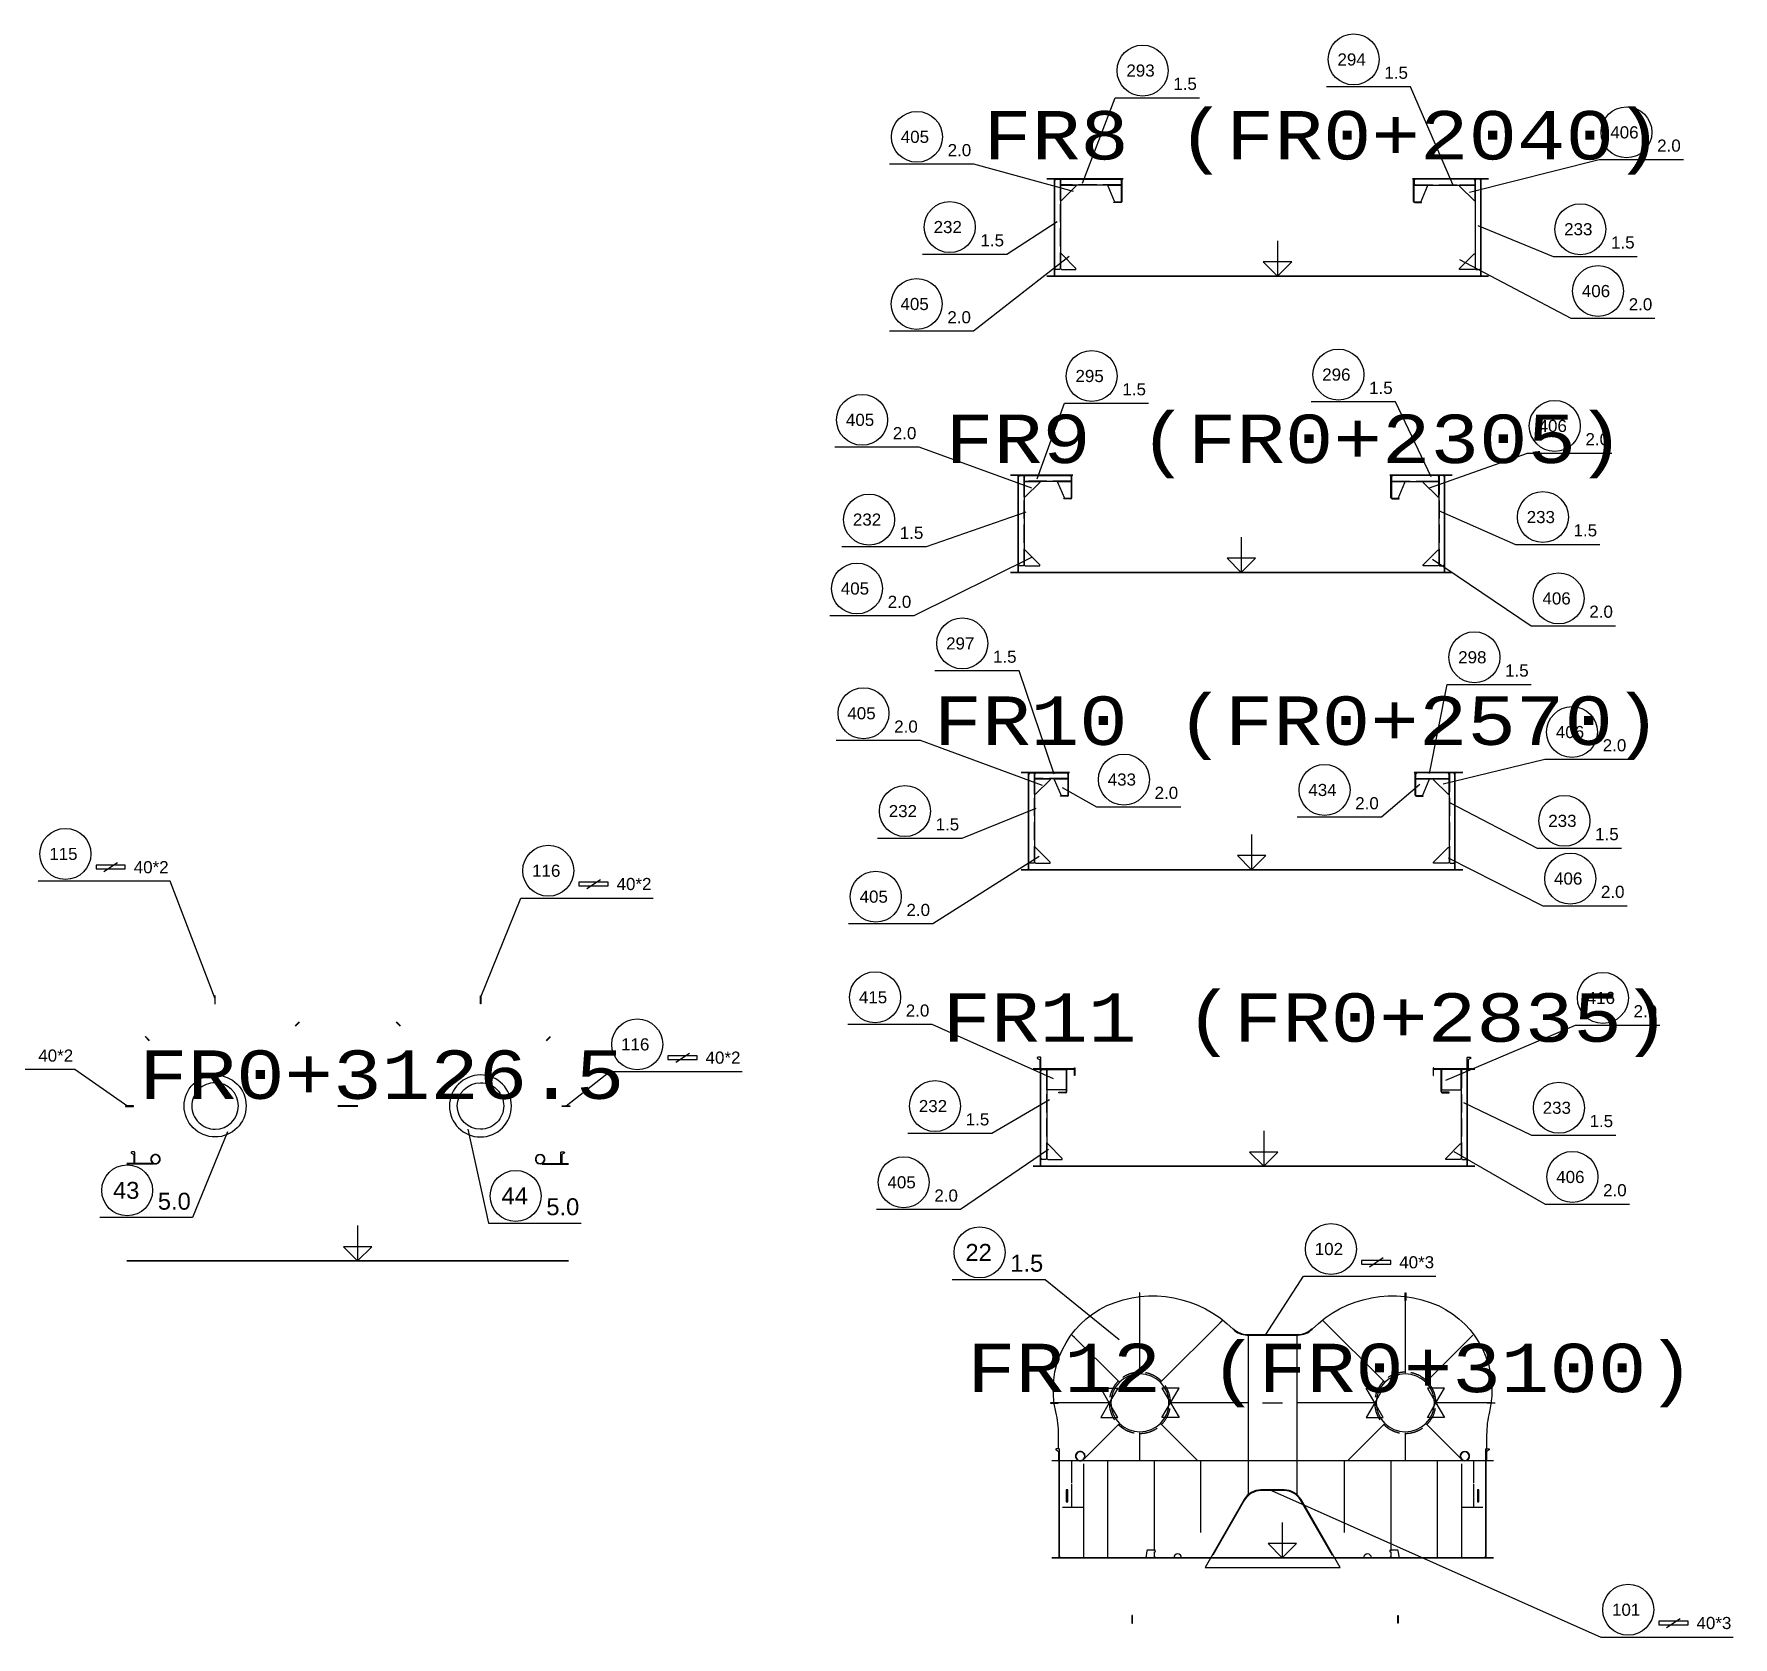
# Model space of a CAD drawing. Header units: inches. Extents: x -15552 to 42302, y -14825 to 18289.
# Drawn here: x 4063 to 12834, y -6913 to 1362 of the extents above; entities that cross this region are included whole.
import ezdxf

# ---------------------------------------------------------------- set-up
doc = ezdxf.new("R2010")
doc.units = ezdxf.units.IN
doc.header["$MEASUREMENT"] = 0
doc.linetypes.add('Dashed_dotted', pattern=[34, 24, -5, 0, -5])
doc.linetypes.add('Short_dashed', pattern=[5, 3.75, -1.25])
doc.layers.get('0').update_dxf_attribs({"linetype": 'CONTINUOUS'})
doc.styles.add('Style_ARIAL', font='ARIAL')
doc.styles.add('Style_Courier_New', font='Courier New')

msp = doc.modelspace()

# ---------------------------------------------------------------- linework, layer by layer
at = {"color": 3, "ltscale": 25}
for p, q in [((9685.17081, 613.99627), (9292.498081, 613.99627)), ((11572.498386, 613.99627), (11179.825656, 613.99627)), ((9685.17081, 611.996415), (9292.498081, 611.996415)), ((9330.997531, 111.996415), (9330.997531, 611.996415)), ((9332.49747, 611.996415), (9357.997959, 611.996415)), ((9332.49747, 146.996453), (9332.49747, 611.996415)), ((9332.49747, 111.996415), (9332.49747, 611.996415)), ((9362.497775, 611.996415), (9677.420871, 611.996415)), ((9362.497775, 586.496308), (9362.497775, 611.996415)), ((9677.420871, 611.996415), (9677.420871, 586.496308)), ((9677.919834, 497.923425), (9677.919834, 611.996415)), ((9679.990451, 497.923425), (9679.990451, 611.996415)), ((11572.498386, 611.996415), (11179.825656, 611.996415)), ((11185.004489, 497.923425), (11185.004489, 611.996415)), ((11187.075107, 497.923425), (11187.075107, 611.996415)), ((11502.497165, 611.996415), (11187.575595, 611.996415)), ((11187.575595, 611.996415), (11187.575595, 586.496308)), ((11502.497165, 586.496308), (11502.497165, 611.996415)), ((11532.49747, 611.996415), (11506.998508, 611.996415)), ((11532.49747, 146.996453), (11532.49747, 611.996415)), ((11532.49747, 111.996415), (11532.49747, 611.996415)), ((11533.997409, 111.996415), (11533.997409, 611.996415)), ((11572.498386, 111.996415), (9292.498081, 111.996415)), ((11572.498386, 109.99637), (9292.498081, 109.99637)), ((9357.997959, 146.996453), (9332.49747, 146.996453)), ((11506.998508, 146.996453), (11532.49747, 146.996453)), ((9426.818149, -915.79785), (9105.152194, -915.79785)), ((9426.818149, -917.797896), (9105.152194, -917.797896)), ((9143.651645, -1417.797896), (9143.651645, -917.797896)), ((9145.151584, -917.797896), (9170.652072, -917.797896)), ((9145.151584, -1382.797667), (9145.151584, -917.797896)), ((9145.151584, -1417.797896), (9145.151584, -917.797896)), ((9175.151889, -917.797896), (9419.06821, -917.797896)), ((9175.151889, -943.297622), (9175.151889, -917.797896)), ((9419.06821, -917.797896), (9419.06821, -943.297622)), ((9419.567172, -1031.870696), (9419.567172, -917.797896)), ((9421.63779, -1031.870696), (9421.63779, -917.797896)), ((11385.1525, -915.79785), (11063.486545, -915.79785)), ((11385.1525, -917.797896), (11063.486545, -917.797896)), ((11068.665378, -1031.870696), (11068.665378, -917.797896)), ((11070.735996, -1031.870696), (11070.735996, -917.797896)), ((11315.152805, -917.797896), (11071.236484, -917.797896)), ((11071.236484, -917.797896), (11071.236484, -943.297622)), ((11315.152805, -943.297622), (11315.152805, -917.797896)), ((11345.151584, -917.797896), (11319.652622, -917.797896)), ((11345.151584, -1382.797667), (11345.151584, -917.797896)), ((11345.151584, -1417.797896), (11345.151584, -917.797896)), ((11346.651523, -1417.797896), (11346.651523, -917.797896)), ((9170.652072, -1382.797667), (9145.151584, -1382.797667)), ((11319.652622, -1382.797667), (11345.151584, -1382.797667)), ((11385.1525, -1417.797896), (9105.152194, -1417.797896)), ((11385.1525, -1419.797942), (9105.152194, -1419.797942)), ((9409.491794, -2450.9644), (9158.831088, -2450.9644)), ((9409.491794, -2452.964446), (9158.831088, -2452.964446)), ((9197.332065, -2952.964064), (9197.332065, -2452.964446)), ((9198.832004, -2452.964446), (9224.332492, -2452.964446)), ((9198.832004, -2917.964217), (9198.832004, -2452.964446)), ((9198.832004, -2952.964064), (9198.832004, -2452.964446)), ((9228.832309, -2452.964446), (9401.740329, -2452.964446)), ((9228.832309, -2478.464171), (9228.832309, -2452.964446)), ((9401.740329, -2452.964446), (9401.740329, -2478.464171)), ((9402.240817, -2567.037246), (9402.240817, -2452.964446)), ((9404.311435, -2567.037246), (9404.311435, -2452.964446)), ((11438.831394, -2450.9644), (11188.172214, -2450.9644)), ((11438.831394, -2452.964446), (11188.172214, -2452.964446)), ((11193.352573, -2567.037246), (11193.352573, -2452.964446)), ((11195.42319, -2567.037246), (11195.42319, -2452.964446)), ((11368.831699, -2452.964446), (11195.923679, -2452.964446)), ((11195.923679, -2452.964446), (11195.923679, -2478.464171)), ((11368.831699, -2478.464171), (11368.831699, -2452.964446)), ((11398.832004, -2452.964446), (11373.331516, -2452.964446)), ((11398.832004, -2917.964217), (11398.832004, -2452.964446)), ((11398.832004, -2952.964064), (11398.832004, -2452.964446)), ((11400.331943, -2952.964064), (11400.331943, -2452.964446)), ((11438.831394, -2952.964064), (9158.831088, -2952.964064)), ((11438.831394, -2954.96411), (9158.831088, -2954.96411)), ((9224.332492, -2917.964217), (9198.832004, -2917.964217)), ((11373.331516, -2917.964217), (11398.832004, -2917.964217)), ((5432.180087, -3737.971923), (5411.216037, -3758.936736)), ((5433.594577, -3739.386412), (5412.630527, -3760.350463)), ((5932.840793, -3739.386412), (5953.804843, -3760.350463)), ((5934.253757, -3737.971923), (5955.219333, -3758.936736)), ((4658.501499, -3835.050628), (4637.464206, -3814.014098)), ((4659.915988, -3833.636138), (4638.878696, -3812.599608)), ((6706.519382, -3833.636138), (6727.556674, -3812.599608)), ((6708.640354, -3835.757872), (6729.677646, -3814.721343)), ((9434.505527, -3980.237243), (9221.419589, -3980.237243)), ((9434.505527, -3983.23712), (9221.419589, -3983.23712)), ((9259.91904, -4483.23712), (9259.91904, -3983.23712)), ((9261.418979, -3983.23712), (9286.919467, -3983.23712)), ((9261.418979, -4448.237273), (9261.418979, -3983.23712)), ((9261.418979, -4483.23712), (9261.418979, -3983.23712)), ((9393.821018, -4097.310302), (9393.821018, -3983.23712)), ((9395.891635, -4097.310302), (9395.891635, -3983.23712)), ((11501.419895, -3980.237243), (11288.333957, -3980.237243)), ((11501.419895, -3983.23712), (11288.333957, -3983.23712)), ((11326.947849, -4097.310302), (11326.947849, -3983.23712)), ((11329.018466, -4097.310302), (11329.018466, -3983.23712)), ((11461.418979, -3983.23712), (11435.920017, -3983.23712)), ((11461.418979, -4448.237273), (11461.418979, -3983.23712)), ((11461.418979, -4483.23712), (11461.418979, -3983.23712)), ((11462.918918, -4483.23712), (11462.918918, -3983.23712)), ((5735.218112, -4171.936461), (5631.217258, -4171.936461)), ((5735.218112, -4173.936126), (5631.217258, -4173.936126)), ((4680.217807, -4468.936583), (4543.218295, -4468.936583)), ((4680.217807, -4471.936461), (4543.218295, -4471.936461)), ((6686.217563, -4468.936583), (6823.217075, -4468.936583)), ((6686.217563, -4471.936461), (6823.217075, -4471.936461)), ((9286.919467, -4448.237273), (9261.418979, -4448.237273)), ((11435.920017, -4448.237273), (11461.418979, -4448.237273)), ((11501.419895, -4483.23712), (9221.419589, -4483.23712)), ((11501.419895, -4485.236785), (9221.419589, -4485.236785)), ((6823.217075, -4971.936461), (4543.218295, -4971.936461)), ((6823.217075, -4973.936126), (4543.218295, -4973.936126)), ((9772.411411, -5549.356505), (9772.411411, -5160.956237)), ((11142.411106, -5160.956237), (11142.411106, -5549.356505)), ((10196.410434, -5280.356261), (9882.010715, -5594.75598)), ((11032.813327, -5594.75598), (10718.412082, -5280.356261)), ((9662.810581, -5594.75598), (9422.910373, -5354.856536)), ((10332.412021, -6001.35617), (10332.412021, -5354.356047)), ((10582.412021, -5354.356047), (10582.412021, -6001.35617)), ((11491.913669, -5354.856536), (11252.013461, -5594.75598)), ((9617.411106, -5704.356047), (9334.412448, -5704.356047)), ((10330.912082, -5704.356047), (9927.411716, -5704.356047)), ((10987.412326, -5704.356047), (10583.91196, -5704.356047)), ((11580.411594, -5704.356047), (11297.411411, -5704.356047)), ((9662.810581, -5813.956115), (9475.411289, -6001.35617)), ((9772.411411, -6001.35617), (9772.411411, -5859.356353)), ((10069.410007, -6001.35617), (9882.009189, -5813.956115)), ((11032.813327, -5813.956115), (10845.414035, -6001.35617)), ((11142.411106, -5859.356353), (11142.411106, -6001.35617)), ((11439.412753, -6001.35617), (11252.013461, -5813.956115)), ((11597.411411, -6004.356047), (9317.411106, -6004.356047)), ((9355.912082, -6504.356047), (9355.912082, -6004.356047)), ((9357.412021, -6504.356047), (9357.412021, -6004.356047)), ((9357.412021, -6504.356047), (9357.412021, -6004.356047)), ((9420.876376, -6118.355986), (9420.876376, -6004.356047)), ((9482.412021, -6504.356047), (9482.412021, -6019.3562)), ((9607.412021, -6504.356047), (9607.412021, -6004.356047)), ((9847.411411, -6469.3562), (9847.411411, -6004.356047)), ((10087.412326, -6374.352691), (10087.412326, -6004.356047)), ((10332.412021, -6178.356597), (10332.412021, -6004.356047)), ((10582.412021, -6004.356047), (10582.412021, -6178.356597)), ((10827.411716, -6004.356047), (10827.411716, -6374.352691)), ((11067.411106, -6004.356047), (11067.411106, -6469.3562)), ((11307.412021, -6004.356047), (11307.412021, -6504.356047)), ((11432.412021, -6019.3562), (11432.412021, -6504.356047)), ((11493.94614, -6004.356047), (11493.94614, -6118.355986)), ((11557.412021, -6504.356047), (11557.412021, -6004.356047)), ((11557.412021, -6504.356047), (11557.412021, -6004.356047)), ((11558.91196, -6504.356047), (11558.91196, -6004.356047)), ((9480.912082, -6244.3562), (9372.411411, -6244.3562)), ((11542.411106, -6244.3562), (11433.91196, -6244.3562)), ((11597.411411, -6504.356047), (9317.411106, -6504.356047)), ((11597.411411, -6506.356475), (9317.411106, -6506.356475)), ((11557.412021, -6504.356047), (9357.412021, -6504.356047))]:
    msp.add_line(p, q, dxfattribs=at)
at = {"color": 3, "linetype": 'Short_dashed', "ltscale": 25}
for p, q in [((9361.052768, 608.941606), (9361.052768, 150.051072)), ((9674.366062, 583.44169), (9365.552585, 583.44169)), ((11190.630405, 583.44169), (11499.442356, 583.44169)), ((11503.943698, 608.941606), (11503.943698, 150.051072)), ((9173.706882, -920.852706), (9173.706882, -1379.742858)), ((9416.0134, -946.352431), (9178.206699, -946.352431)), ((11074.291293, -946.352431), (11312.097995, -946.352431)), ((11316.597812, -920.852706), (11316.597812, -1379.742858)), ((9227.387302, -2456.018874), (9227.387302, -2914.909407)), ((9398.68552, -2481.518981), (9231.887119, -2481.518981)), ((11198.978488, -2481.518981), (11365.776889, -2481.518981)), ((11370.276706, -2456.018874), (11370.276706, -2914.909407)), ((9289.974277, -3986.29193), (9289.974277, -4445.182464)), ((11432.865207, -3986.29193), (11432.865207, -4445.182464))]:
    msp.add_line(p, q, dxfattribs=at)
at = {"color": 6, "ltscale": 25}
for p, q in [((10482.49747, 294.97104), (10482.49747, 111.996415)), ((10482.49747, 111.996415), (10409.600131, 185.382035)), ((10555.88309, 185.381845), (10409.600131, 185.382035)), ((10555.88309, 185.381845), (10482.49747, 111.996415)), ((10295.151584, -1234.823272), (10295.151584, -1417.797896)), ((10295.151584, -1417.797896), (10222.254245, -1344.412276)), ((10368.537204, -1344.412276), (10222.254245, -1344.412276)), ((10368.537204, -1344.412276), (10295.151584, -1417.797896)), ((10348.832004, -2769.989821), (10348.832004, -2952.964446)), ((10348.832004, -2952.964446), (10275.934665, -2879.578826)), ((10422.217624, -2879.578826), (10275.934665, -2879.578826)), ((10422.217624, -2879.578826), (10348.832004, -2952.964446)), ((10411.418979, -4300.262877), (10411.418979, -4483.23712)), ((10411.418979, -4483.23712), (10338.52164, -4409.8515)), ((10484.804599, -4409.8515), (10338.52164, -4409.8515)), ((10484.804599, -4409.8515), (10411.418979, -4483.23712)), ((5733.217685, -4788.961455), (5733.217685, -4971.935698)), ((5733.217685, -4971.935698), (5660.320346, -4898.550078)), ((5806.603305, -4898.550078), (5660.320346, -4898.550078)), ((5806.603305, -4898.550078), (5733.217685, -4971.935698)), ((9614.412753, -5704.35681), (9570.381992, -5628.035399)), ((9570.381992, -5628.035399), (9658.445041, -5628.035399)), ((9658.445041, -5628.035399), (9614.412753, -5704.35681)), ((9974.442356, -5628.035399), (9886.379306, -5628.035399)), ((9886.379306, -5628.035399), (9930.411594, -5704.35681)), ((9930.411594, -5704.35681), (9974.442356, -5628.035399)), ((10984.412448, -5704.35681), (10940.381687, -5628.035399)), ((10940.381687, -5628.035399), (11028.444736, -5628.035399)), ((11028.444736, -5628.035399), (10984.412448, -5704.35681)), ((11344.44205, -5628.035399), (11256.379001, -5628.035399)), ((11256.379001, -5628.035399), (11300.411289, -5704.35681)), ((11300.411289, -5704.35681), (11344.44205, -5628.035399)), ((9614.412753, -5704.356047), (9570.381992, -5780.677459)), ((9570.381992, -5780.677459), (9658.443515, -5780.677459)), ((9658.443515, -5780.677459), (9614.412753, -5704.356047)), ((9886.379306, -5780.677459), (9930.411594, -5704.356047)), ((9974.442356, -5780.677459), (9886.379306, -5780.677459)), ((9930.411594, -5704.356047), (9974.442356, -5780.677459)), ((10984.412448, -5704.356047), (10940.381687, -5780.677459)), ((10940.381687, -5780.677459), (11028.44321, -5780.677459)), ((11028.44321, -5780.677459), (10984.412448, -5704.356047)), ((11256.379001, -5780.677459), (11300.411289, -5704.356047)), ((11344.44205, -5780.677459), (11256.379001, -5780.677459)), ((11300.411289, -5704.356047), (11344.44205, -5780.677459)), ((10507.412021, -6321.381804), (10507.412021, -6504.356047)), ((10507.412021, -6504.356047), (10434.514682, -6430.970427)), ((10580.797641, -6430.970427), (10434.514682, -6430.970427)), ((10580.797641, -6430.970427), (10507.412021, -6504.356047))]:
    msp.add_line(p, q, dxfattribs=at)
at = {"color": 1, "ltscale": 25}
for p, q in [((4534.366672, -2929.320952), (4384.072177, -2929.320952)), ((4384.072177, -2929.320952), (4384.072177, -2948.107955)), ((4384.072177, -2948.107955), (4534.366672, -2948.107955)), ((4423.995273, -2962.197921), (4494.445102, -2915.230986)), ((4534.366672, -2948.107955), (4534.366672, -2929.320952)), ((7026.97684, -3016.145369), (6876.682346, -3016.145369)), ((6876.682346, -3016.145369), (6876.682346, -3034.932372)), ((6876.682346, -3034.932372), (7026.97684, -3034.932372)), ((6916.605441, -3049.022338), (6987.055271, -3002.055404)), ((7026.97684, -3034.932372), (7026.97684, -3016.145369)), ((7486.312168, -3912.591216), (7336.017673, -3912.591216)), ((7336.017673, -3912.591216), (7336.017673, -3931.377837)), ((7336.017673, -3931.377837), (7486.312168, -3931.377837)), ((7375.940769, -3945.467803), (7446.390598, -3898.50125)), ((7486.312168, -3931.377837), (7486.312168, -3912.591216)), ((11067.386691, -4969.018981), (10917.092197, -4969.018981)), ((10917.092197, -4969.018981), (10917.092197, -4987.805602)), ((10917.092197, -4987.805602), (11067.386691, -4987.805602)), ((10957.015293, -5001.895568), (11027.465122, -4954.929015)), ((11067.386691, -4987.805602), (11067.386691, -4969.018981)), ((12602.001254, -6831.248137), (12451.70676, -6831.248137)), ((12451.70676, -6831.248137), (12451.70676, -6850.034758)), ((12491.629856, -6864.124724), (12562.079685, -6817.158172)), ((12602.001254, -6850.034758), (12602.001254, -6831.248137)), ((12451.70676, -6850.034758), (12602.001254, -6850.034758))]:
    msp.add_line(p, q, dxfattribs=at)
at = {"color": 3, "linetype": 'Dashed_dotted', "ltscale": 25}
for p, q in [((10185.410373, -5291.356322), (10196.169345, -5280.598113)), ((10718.654697, -5280.598113), (10729.412143, -5291.356322)), ((9423.279636, -5355.225798), (9434.110324, -5366.056487)), ((11480.713718, -5366.056487), (11491.544406, -5355.225798)), ((10405.411594, -5704.356047), (10509.412448, -5704.356047)), ((9454.412143, -6004.356047), (9317.411106, -6004.356047)), ((11597.411411, -6004.356047), (11460.411899, -6004.356047))]:
    msp.add_line(p, q, dxfattribs=at)
at = {"color": 2, "ltscale": 25}
for p, q in [((9420.911472, -6244.3562), (9420.911472, -6124.356505)), ((11493.91257, -6124.356505), (11493.91257, -6244.3562)), ((9399.825351, -6153.045318), (9391.997592, -6153.045318)), ((9391.997592, -6153.045318), (9391.997592, -6215.667388)), ((9391.997592, -6215.667388), (9399.825351, -6215.667388)), ((9399.825351, -6215.667388), (9399.825351, -6153.045318)), ((11522.82645, -6153.045318), (11514.998691, -6153.045318)), ((11514.998691, -6153.045318), (11514.998691, -6215.667388)), ((11514.998691, -6215.667388), (11522.82645, -6215.667388)), ((11522.82645, -6215.667388), (11522.82645, -6153.045318))]:
    msp.add_line(p, q, dxfattribs=at)
at = {"color": 1, "ltscale": 25}
for points in [[(11387.680881, 585.438302), (11169.892185, 1089.793542), (10735.016696, 1089.793542)], [(9475.956027, 592.682412), (9645.363681, 1032.480386), (10080.239169, 1032.480386)], [(11474.694126, 545.516732), (12143.422763, 713.573793), (12578.298251, 713.573793)], [(9429.827182, 549.49775), (8915.398471, 690.288499), (8480.522983, 690.288499)], [(9345.351474, 391.721872), (9084.926669, 224.583581), (8650.051181, 224.583581)], [(11517.662876, 374.091867), (11905.249851, 213.384393), (12340.125339, 213.384393)], [(9407.503574, 214.205125), (8913.907688, -172.591445), (8479.032199, -172.591445)], [(11422.559421, 197.520974), (11996.552341, -105.721328), (12431.427829, -105.721328)], [(9241.6207, -934.500167), (9382.5051, -544.371459), (9817.380588, -544.371459)], [(11275.347202, -923.663375), (11091.12479, -537.146804), (10656.249301, -537.146804)], [(9214.690463, -982.557723), (8632.320468, -770.784804), (8197.44498, -770.784804)], [(11266.713779, -980.138823), (11773.346774, -802.027556), (12208.222263, -802.027556)], [(9184.299533, -1106.333587), (8668.317478, -1285.616729), (8233.441989, -1285.616729)], [(11313.835971, -1097.588012), (11711.762302, -1272.498748), (12146.63779, -1272.498748)], [(9216.983859, -1339.218566), (8605.849521, -1641.405532), (8170.974033, -1641.405532)], [(11282.546298, -1348.235366), (11793.137424, -1692.583892), (12228.012912, -1692.583892)], [(9330.080478, -2459.245726), (9149.463718, -1924.922988), (8714.58823, -1924.922988)], [(11267.942111, -2455.482909), (11358.249729, -1996.4169), (11793.125217, -1996.4169)], [(9269.512241, -2517.788741), (8639.568393, -2285.519072), (8204.692905, -2285.519072)], [(11337.461154, -2509.110686), (11862.404697, -2382.298323), (12297.280185, -2382.298323)], [(9370.620029, -2527.496383), (9548.943393, -2627.650878), (9983.818881, -2627.650878)], [(11217.366855, -2512.839934), (11019.50156, -2681.391951), (10584.626071, -2681.391951)], [(11373.8259, -2607.380339), (11823.177402, -2840.863463), (12258.05289, -2840.863463)], [(9234.5452, -2636.433455), (8853.284519, -2790.478179), (8418.40903, -2790.478179)], [(9251.915805, -2883.78987), (8702.91373, -3232.194564), (8268.038242, -3232.194564)], [(11364.312045, -2890.341231), (11853.029697, -3138.842055), (12287.905185, -3138.842055)], [(4998.217075, -3618.000457), (4766.704624, -3011.513183), (4084.661167, -3011.513183)], [(6368.218295, -3613.237426), (6577.271335, -3098.3376), (7259.314792, -3098.3376)], [(4998.217075, -3643.936583), (4998.217075, -3603.936431), (4996.218173, -3603.936431), (4996.218173, -3643.936583), (4998.217075, -3643.936583)], [(6368.218295, -3643.936583), (6368.218295, -3603.936431), (6370.217197, -3603.936431), (6370.217197, -3643.936583), (6368.218295, -3643.936583)], [(9326.20322, -4031.354186), (8699.276035, -3751.541564), (8264.400546, -3751.541564)], [(11352.187412, -4038.438079), (12021.607272, -3755.083892), (12456.482761, -3755.083892)], [(4547.963779, -4173.936126), (4273.976962, -3984.262511), (3591.934268, -3984.262511)], [(6810.643833, -4171.936461), (7036.606662, -3994.782683), (7718.650119, -3994.782683)], [(9434.505527, -4015.23709), (9434.505527, -3975.236937), (9436.537998, -3975.236937), (9436.537998, -4015.23709), (9434.505527, -4015.23709)], [(11288.333957, -4015.23709), (11288.333957, -3975.236937), (11286.301486, -3975.236937), (11286.301486, -4015.23709), (11288.333957, -4015.23709)], [(4576.216953, -4171.936461), (4536.217563, -4171.936461), (4536.217563, -4173.936126), (4576.216953, -4173.936126), (4576.216953, -4171.936461)], [(6790.216892, -4171.936461), (6830.217807, -4171.936461), (6830.217807, -4173.936126), (6790.216892, -4173.936126), (6790.216892, -4171.936461)], [(9306.140964, -4140.922973), (9008.593051, -4313.330504), (8573.717563, -4313.330504)], [(11442.104404, -4153.667876), (11794.413059, -4322.069976), (12229.288547, -4322.069976)], [(6303.089206, -4290.92221), (6408.88602, -4777.016112), (6887.64426, -4777.016112)], [(5062.120883, -4305.218932), (4881.980197, -4748.421904), (4403.221958, -4748.421904)], [(9300.373142, -4397.423217), (8846.692722, -4706.747863), (8411.817233, -4706.747863)], [(11393.473117, -4407.73358), (11864.330356, -4679.252288), (12299.205844, -4679.252288)], [(9665.029209, -5380.073974), (9282.60123, -5068.797728), (8803.84299, -5068.797728)], [(10422.2634, -5351.35617), (10617.681186, -5051.210448), (11299.724643, -5051.210448)], [(9772.411411, -5176.35617), (9772.411411, -5136.356017), (9770.412509, -5136.356017), (9770.412509, -5176.35617), (9772.411411, -5176.35617)], [(11142.411106, -5176.35617), (11142.411106, -5136.356017), (11144.411533, -5136.356017), (11144.411533, -5176.35617), (11142.411106, -5176.35617)], [(9350.411289, -5704.356047), (9310.411899, -5704.356047), (9310.411899, -5706.356475), (9350.411289, -5706.356475), (9350.411289, -5704.356047)], [(11564.411228, -5704.356047), (11604.412143, -5704.356047), (11604.412143, -5706.356475), (11564.411228, -5706.356475), (11564.411228, -5704.356047)], [(10451.000278, -6157.355925), (12152.295749, -6913.439605), (12834.339206, -6913.439605)], [(9733.498447, -6842.100188), (9733.498447, -6802.100036), (9731.49802, -6802.100036), (9731.49802, -6842.100188), (9733.498447, -6842.100188)], [(11103.498142, -6842.100188), (11103.498142, -6802.100036), (11105.497043, -6802.100036), (11105.497043, -6842.100188), (11103.498142, -6842.100188)]]:
    msp.add_lwpolyline(points, dxfattribs=at)
at = {"color": 3, "ltscale": 25}
for points in [[(9357.997959, 611.996415), (9362.552707, 607.441667), (9362.552707, 151.551202), (9357.997959, 146.996453)], [(9677.420871, 586.496308), (9672.866123, 581.94156), (9367.052524, 581.94156), (9362.497775, 586.496308)], [(11187.575595, 586.496308), (11192.130344, 581.94156), (11497.942417, 581.94156), (11502.497165, 586.496308)], [(11506.998508, 611.996415), (11502.442233, 607.441667), (11502.442233, 151.551202), (11506.998508, 146.996453)], [(9673.778598, 491.923288), (9638.655918, 491.923288), (9638.655918, 493.923333), (9673.778598, 493.923333)], [(11191.216342, 491.923288), (11226.340549, 491.923288), (11226.340549, 493.923333), (11191.216342, 493.923333)], [(9170.652072, -917.797896), (9175.206821, -922.352645), (9175.206821, -1378.242919), (9170.652072, -1382.797667)], [(9419.06821, -943.297622), (9414.513461, -947.85237), (9179.706638, -947.85237), (9175.151889, -943.297622)], [(11071.236484, -943.297622), (11075.791232, -947.85237), (11310.59653, -947.85237), (11315.152805, -943.297622)], [(11319.652622, -917.797896), (11315.097873, -922.352645), (11315.097873, -1378.242919), (11319.652622, -1382.797667)], [(9415.425937, -1037.870833), (9380.303256, -1037.870833), (9380.303256, -1035.870787), (9415.425937, -1035.870787)], [(11074.877231, -1037.870833), (11110.001438, -1037.870833), (11110.001438, -1035.870787), (11074.877231, -1035.870787)], [(9224.332492, -2452.964446), (9228.887241, -2457.519194), (9228.887241, -2913.409469), (9224.332492, -2917.964217)], [(11373.331516, -2452.964446), (11368.776767, -2457.519194), (11368.776767, -2913.409469), (11373.331516, -2917.964217)], [(9401.740329, -2478.464171), (9397.185581, -2483.01892), (9233.387058, -2483.01892), (9228.832309, -2478.464171)], [(11195.923679, -2478.464171), (11200.478427, -2483.01892), (11364.27695, -2483.01892), (11368.831699, -2478.464171)], [(9398.099582, -2573.037383), (9362.975376, -2573.037383), (9362.975376, -2571.037337), (9398.099582, -2571.037337)], [(11199.564426, -2573.037383), (11234.688632, -2573.037383), (11234.688632, -2571.037337), (11199.564426, -2571.037337)], [(9286.919467, -3983.23712), (9291.474216, -3987.791869), (9291.474216, -4443.682525), (9286.919467, -4448.237273)], [(11435.920017, -3983.23712), (11431.365268, -3987.791869), (11431.365268, -4443.682525), (11435.920017, -4448.237273)], [(9389.679782, -4103.310058), (9354.555576, -4103.310058), (9354.555576, -4101.310393), (9389.679782, -4101.310393)], [(11333.159702, -4103.310058), (11368.282382, -4103.310058), (11368.282382, -4101.310393), (11333.159702, -4101.310393)]]:
    msp.add_lwpolyline(points, dxfattribs=at)
at = {"color": 2, "ltscale": 25}
for points in [[(9367.498081, 581.996301), (9442.498081, 581.996301), (9442.498081, 576.996377), (9367.498081, 501.996377), (9362.497775, 501.996377), (9362.497775, 576.996377), (9367.498081, 581.996301)], [(9677.819126, 576.996377), (9677.819126, 498.996308), (9672.81882, 493.996385), (9642.820041, 493.996385), (9607.819431, 576.996377), (9607.819431, 581.996301), (9672.81882, 581.996301), (9677.819126, 576.996377)], [(11187.175815, 576.996377), (11187.175815, 498.996308), (11192.17612, 493.996385), (11222.176425, 493.996385), (11257.17551, 576.996377), (11257.17551, 581.996301), (11192.17612, 581.996301), (11187.175815, 576.996377)], [(11497.498386, 581.996301), (11422.498386, 581.996301), (11422.498386, 576.996377), (11497.498386, 501.996377), (11502.497165, 501.996377), (11502.497165, 576.996377), (11497.498386, 581.996301)], [(9367.498081, 146.996453), (9442.498081, 146.996453), (9442.498081, 151.996377), (9367.498081, 226.996377), (9362.497775, 226.996377), (9362.497775, 151.996377), (9367.498081, 146.996453)], [(11497.498386, 146.996453), (11422.498386, 146.996453), (11422.498386, 151.996377), (11497.498386, 226.996377), (11502.497165, 226.996377), (11502.497165, 151.996377), (11497.498386, 146.996453)], [(9180.152194, -947.79782), (9255.152194, -947.79782), (9255.152194, -952.797744), (9180.152194, -1027.797744), (9175.151889, -1027.797744), (9175.151889, -952.797744), (9180.152194, -947.79782)], [(9419.466464, -952.797744), (9419.466464, -1030.797622), (9414.466159, -1035.797927), (9384.46738, -1035.797927), (9349.46677, -952.797744), (9349.46677, -947.79782), (9414.466159, -947.79782), (9419.466464, -952.797744)], [(11070.83823, -952.797744), (11070.83823, -1030.797622), (11075.837009, -1035.797927), (11105.837314, -1035.797927), (11140.837924, -952.797744), (11140.837924, -947.79782), (11075.837009, -947.79782), (11070.83823, -952.797744)], [(11310.1525, -947.79782), (11235.1525, -947.79782), (11235.1525, -952.797744), (11310.1525, -1027.797744), (11315.152805, -1027.797744), (11315.152805, -952.797744), (11310.1525, -947.79782)], [(9180.152194, -1382.797667), (9255.152194, -1382.797667), (9255.152194, -1377.797744), (9180.152194, -1302.797744), (9175.151889, -1302.797744), (9175.151889, -1377.797744), (9180.152194, -1382.797667)], [(11310.1525, -1382.797667), (11235.1525, -1382.797667), (11235.1525, -1377.797744), (11310.1525, -1302.797744), (11315.152805, -1302.797744), (11315.152805, -1377.797744), (11310.1525, -1382.797667)], [(9233.831088, -2482.96437), (9308.831088, -2482.96437), (9308.831088, -2487.964293), (9233.831088, -2562.964293), (9228.832309, -2562.964293), (9228.832309, -2487.964293), (9233.831088, -2482.96437)], [(9402.140109, -2487.964293), (9402.140109, -2565.964171), (9397.139804, -2570.964095), (9367.139499, -2570.964095), (9332.138889, -2487.964293), (9332.138889, -2482.96437), (9397.139804, -2482.96437), (9402.140109, -2487.964293)], [(11195.523898, -2487.964293), (11195.523898, -2565.964171), (11200.524204, -2570.964095), (11230.524509, -2570.964095), (11265.523593, -2487.964293), (11265.523593, -2482.96437), (11200.524204, -2482.96437), (11195.523898, -2487.964293)], [(11363.831394, -2482.96437), (11288.831394, -2482.96437), (11288.831394, -2487.964293), (11363.831394, -2562.964293), (11368.831699, -2562.964293), (11368.831699, -2487.964293), (11363.831394, -2482.96437)], [(9233.831088, -2917.964217), (9308.831088, -2917.964217), (9308.831088, -2912.964293), (9233.831088, -2837.964293), (9228.832309, -2837.964293), (9228.832309, -2912.964293), (9233.831088, -2917.964217)], [(11363.831394, -2917.964217), (11288.831394, -2917.964217), (11288.831394, -2912.964293), (11363.831394, -2837.964293), (11368.831699, -2837.964293), (11368.831699, -2912.964293), (11363.831394, -2917.964217)], [(9296.419589, -3983.23712), (9388.419406, -3983.23712), (9393.419711, -3988.237426), (9393.419711, -4088.237426), (9296.419589, -4088.237426), (9291.419284, -4088.237426), (9291.419284, -3988.237426), (9296.419589, -3983.23712)], [(11426.419895, -3983.23712), (11334.420078, -3983.23712), (11329.419772, -3988.237426), (11329.419772, -4088.237426), (11426.419895, -4088.237426), (11431.4202, -4088.237426), (11431.4202, -3988.237426), (11426.419895, -3983.23712)], [(9296.419589, -4448.237273), (9371.419589, -4448.237273), (9371.419589, -4443.236968), (9296.419589, -4368.236968), (9291.419284, -4368.236968), (9291.419284, -4443.236968), (9296.419589, -4448.237273)], [(11426.419895, -4448.237273), (11351.419895, -4448.237273), (11351.419895, -4443.236968), (11426.419895, -4368.236968), (11431.4202, -4368.236968), (11431.4202, -4443.236968), (11426.419895, -4448.237273)]]:
    msp.add_lwpolyline(points, dxfattribs=at)
at = {"color": 5, "ltscale": 25}
for points in [[(9261.418979, -3980.237243), (9261.418979, -3923.736998, 0.414306), (9257.920139, -3920.237395), (9245.919101, -3920.237395, 0.767357), (9244.168918, -3926.768157), (9254.670017, -3932.830474, -0.267938), (9256.4202, -3935.861632), (9256.4202, -3980.237243)], [(11461.418979, -3980.237243), (11461.418979, -3923.736998, -0.414215), (11464.919345, -3920.237395), (11476.920383, -3920.237395, -0.767402), (11478.66904, -3926.768157), (11468.169467, -3932.830474, 0.267938), (11466.419284, -3935.861632), (11466.419284, -3980.237243)]]:
    msp.add_lwpolyline(points, format="xyb", dxfattribs=at)
at = {"color": 3, "ltscale": 25}
for points in [[(4838.21799, -4171.936461, -0.414215), (4998.217075, -4011.936614, -0.414213), (5158.217685, -4171.936461, -0.414213)], [(6528.21738, -4171.936461, 0.414215), (6368.218295, -4011.936614, 0.414213), (6208.217685, -4171.936461, 0.414213)], [(5158.217685, -4171.936461, -0.414213), (4998.217075, -4331.936309, -0.414215), (4838.21799, -4171.936461, -0.414215)], [(6208.217685, -4171.936461, 0.414213), (6368.218295, -4331.936309, 0.414215), (6528.21738, -4171.936461, 0.414215)], [(9352.411716, -5941.356322), (9352.411716, -5868.95642, 0.059593), (9338.312595, -5751.056334, -0.357003), (9601.711337, -5202.556273), (9602.111118, -5202.356383, -0.310931), (10253.911655, -5324.856231, 0.19989), (10324.912326, -5354.356047), (10589.911716, -5354.356047, 0.19989), (10660.912387, -5324.856231, -0.310867), (11312.711398, -5202.356383), (11313.111179, -5202.556273, -0.357003), (11576.511447, -5751.056334, 0.059593), (11562.412326, -5868.95642), (11562.412326, -5941.356322)], [(9922.411411, -5704.356047, 1), (9622.411411, -5704.356047, 1), (9922.411411, -5704.356047, 1)], [(11292.411106, -5704.356047, 1), (10992.411106, -5704.356047, 1), (11292.411106, -5704.356047, 1)], [(9357.412021, -6504.356047), (9357.412021, -5944.855925, 0.414215), (9353.911655, -5941.356322), (9352.411716, -5941.356322)], [(11562.412326, -5941.356322), (11560.912387, -5941.356322, 0.414215), (11557.412021, -5944.855925), (11557.412021, -6504.356047)], [(10108.544223, -6554.356047), (10806.279819, -6554.356047), (10604.206149, -6204.356047, 0.267952), (10517.604892, -6154.356047), (10397.21915, -6154.356047, 0.267949), (10310.616367, -6204.356047), (10108.544223, -6554.356047)], [(9852.411716, -6504.356047, 0.41422), (9847.411411, -6499.356505), (9847.411411, -6474.356505, 0.414188), (9852.411716, -6469.3562, 0.414188), (9847.411411, -6464.355895), (9813.613193, -6464.355895, 0.364315), (9808.687656, -6468.494078), (9802.411716, -6504.356047)], [(11112.412326, -6504.356047), (11106.136386, -6468.494078, 0.364315), (11101.210849, -6464.355895), (11067.411106, -6464.355895, 0.414251), (11062.412326, -6469.3562, 0.414251), (11067.411106, -6474.356505), (11067.411106, -6499.356505, 0.414283), (11062.412326, -6504.356047, 0.414283)]]:
    msp.add_lwpolyline(points, format="xyb", dxfattribs=at)
at = {"color": 2, "ltscale": 25}
for points in [[(5118.218295, -4171.936461, 0.414212), (4998.217075, -4051.936766, 0.414215), (4878.21738, -4171.936461, 0.414215), (4998.217075, -4291.936156, 0.414212), (5118.218295, -4171.936461, 0.414212)], [(6248.217075, -4171.936461, -0.414212), (6368.218295, -4051.936766, -0.414215), (6488.21799, -4171.936461, -0.414215), (6368.218295, -4291.936156, -0.414212), (6248.217075, -4171.936461, -0.414212)]]:
    msp.add_lwpolyline(points, format="xyb", dxfattribs=at)
at = {"color": 1, "ltscale": 25}
for points in [[(4583.217685, -4468.936583), (4583.217685, -4412.436339, 0.414215), (4579.717319, -4408.936736), (4567.717807, -4408.936736, 0.767357), (4565.967624, -4415.467498), (4576.467197, -4421.529815, -0.267938), (4578.21738, -4424.560973), (4578.21738, -4468.936583)], [(6783.217685, -4468.936583), (6783.217685, -4412.436339, -0.414215), (6786.718051, -4408.936736), (6798.717563, -4408.936736, -0.767357), (6800.467746, -4415.467498), (6789.968173, -4421.529815, 0.267938), (6788.21799, -4424.560973), (6788.21799, -4468.936583)], [(10253.911655, -5324.856231), (10256.03873, -5322.741362, 0.199891), (10324.909274, -5351.35617), (10589.911716, -5351.35617, 0.199887), (10658.783786, -5322.741362), (10660.912387, -5324.856231)], [(9357.412021, -6001.35617), (9357.412021, -5944.855925, 0.414215), (9353.911655, -5941.356322), (9341.912143, -5941.356322, 0.767357), (9340.16196, -5947.887084), (9350.661533, -5953.949401, -0.267938), (9352.411716, -5956.980559), (9352.411716, -6001.35617)], [(11557.412021, -6001.35617), (11557.412021, -5944.855925, -0.414215), (11560.912387, -5941.356322), (11572.911899, -5941.356322, -0.767357), (11574.662082, -5947.887084), (11564.162509, -5953.949401, 0.267938), (11562.412326, -5956.980559), (11562.412326, -6001.35617)], [(10768.750827, -6489.355895), (10766.153781, -6490.856597), (10601.609104, -6205.855986, 0.26795), (10517.604892, -6157.355925), (10397.21915, -6157.355925, 0.26795), (10313.214939, -6205.855986), (10148.670261, -6490.856597), (10146.071689, -6489.355895)]]:
    msp.add_lwpolyline(points, format="xyb", dxfattribs=at)
at = {"color": 6, "ltscale": 25}
for points in [[(4707.891147, -4429.612395, 0.414215), (4673.243015, -4429.612395, 0.414215), (4673.243015, -4464.260527, 0.414215), (4707.891147, -4464.260527, 0.414215), (4707.891147, -4429.612395), (4706.478183, -4429.612395), (4706.478183, -4431.026122, 0.414202), (4674.657504, -4431.026122, 0.414212), (4674.657504, -4462.846038, 0.414202), (4706.478183, -4462.846038, 0.414212), (4706.478183, -4431.026122, 0.414212)], [(6693.192356, -4429.612395, 0.414196), (6658.542697, -4429.612395, 0.414215), (6658.542697, -4464.260527, 0.414196), (6693.192356, -4464.260527, 0.414215), (6693.192356, -4429.612395), (6691.777866, -4429.612395), (6691.777866, -4431.026122, 0.414202), (6659.957187, -4431.026122, 0.414212), (6659.957187, -4462.846038, 0.414202), (6691.777866, -4462.846038, 0.414212), (6691.777866, -4431.026122, 0.414212)], [(9482.085483, -5962.031981, 0.414215), (9447.437351, -5962.031981, 0.414215), (9447.437351, -5996.680114, 0.414215), (9482.085483, -5996.680114, 0.414215), (9482.085483, -5962.031981), (9480.670993, -5962.031981), (9480.670993, -5963.446471, 0.414222), (9448.85184, -5963.446471, 0.414212), (9448.85184, -5995.266387, 0.414222), (9480.670993, -5995.266387, 0.414212), (9480.670993, -5963.446471, 0.414212)], [(11467.386691, -5962.031981, 0.414196), (11432.737033, -5962.031981, 0.414215), (11432.737033, -5996.680114, 0.414196), (11467.386691, -5996.680114, 0.414215), (11467.386691, -5962.031981), (11465.972202, -5962.031981), (11465.972202, -5963.446471, 0.414202), (11434.151523, -5963.446471, 0.414212), (11434.151523, -5995.266387, 0.414202), (11465.972202, -5995.266387, 0.414212), (11465.972202, -5963.446471, 0.414212)]]:
    msp.add_lwpolyline(points, format="xyb", dxfattribs=at)
at = {"color": 6, "linetype": 'Short_dashed', "ltscale": 25}
for points in [[(9614.411228, -5704.356047, -0.414214), (9772.411411, -5546.356627, -0.414214), (9930.411594, -5704.356047, -0.414214)], [(10984.412448, -5704.356047, -0.414216), (11142.411106, -5546.356627, -0.414214), (11300.411289, -5704.356047, -0.414214)], [(9930.411594, -5704.356047, -0.414213), (9772.411411, -5862.356231, -0.414213), (9614.411228, -5704.356047, -0.414213)], [(11300.411289, -5704.356047, -0.414213), (11142.411106, -5862.356231, -0.414215), (10984.412448, -5704.356047, -0.414215)]]:
    msp.add_lwpolyline(points, format="xyb", dxfattribs=at)
at = {"color": 1, "ltscale": 25}
for centre in [(10875.916355, 1230.693772), (9786.263339, 1173.380616), (12284.322421, 854.474023), (8621.422641, 831.188729), (8790.950839, 365.483812), (12046.149509, 354.284623), (8619.931857, -31.691214), (12137.451999, 35.178903), (9523.404758, -403.471419), (10797.14896, -396.246764), (8338.344638, -629.884765), (11914.246433, -661.127517), (8374.341647, -1144.716689), (11852.66196, -1131.598708), (8311.873691, -1500.505492), (11934.037082, -1551.683852), (8855.487888, -1784.022948), (11499.149387, -1855.51686), (8345.592563, -2144.619033), (12003.304355, -2241.398284), (9689.843051, -2486.750838), (10725.52573, -2540.491912), (8559.308689, -2649.578139), (11964.07706, -2699.963424), (4225.560825, -2870.613143), (6718.170993, -2957.43756), (11993.929355, -2997.942016), (8408.9379, -3091.294524), (8405.300205, -3610.641143), (12162.506931, -3614.183471), (7177.50632, -3853.882262), (8714.617221, -4172.430083), (11935.312717, -4181.169555), (8552.716892, -4565.847442), (12005.230014, -4538.351867), (4544.121616, -4607.521483), (6549.785678, -4636.115691), (8944.742648, -4927.897307), (10758.580844, -4910.310027), (12293.195407, -6772.539183)]:
    msp.add_circle(centre, 131.506848, dxfattribs=at)
at = {"color": 3, "ltscale": 25}
for centre, radius, start, end in [((9332.49747, 611.996606), 5.000358, 270.00061, 359.997192), ((9362.497775, 611.996606), 5.000358, 270.00061, 359.997192), ((9677.420871, 611.996606), 5.000358, 180.002792, 269.99939), ((11187.575595, 611.996606), 5.000358, 270.00061, 359.997192), ((11502.497165, 611.995271), 4.999056, 179.987869, 269.996826), ((11532.49747, 611.996606), 5.000358, 180.002792, 269.99939), ((9673.798435, 498.046067), 4.122759, 269.717865, 358.295685), ((9673.809116, 498.107293), 6.184138, 269.717865, 358.295685), ((11191.185825, 498.107293), 6.184138, 181.704315, 270.282135), ((11191.196506, 498.046067), 4.122759, 181.704315, 270.282135), ((9332.49747, 146.996263), 5.000195, 0.003113, 90.001259), ((11532.49747, 146.996263), 5.000195, 89.998741, 179.996887), ((9145.151584, -917.797515), 5.000195, 269.998749, 359.996887), ((9175.151889, -917.797515), 5.000195, 269.998749, 359.996887), ((9419.06821, -917.797515), 5.000195, 180.003113, 270.001251), ((11071.236484, -917.797515), 5.000195, 269.998749, 359.996887), ((11315.152805, -917.797515), 5.000195, 180.003113, 270.001251), ((11345.151584, -917.799041), 4.998893, 179.98819, 269.998688), ((9415.445773, -1031.748244), 4.122759, 269.717865, 358.295685), ((9415.456455, -1031.686828), 6.184138, 269.717865, 358.295685), ((11074.846713, -1031.686828), 6.184138, 181.704315, 270.282135), ((11074.857395, -1031.748244), 4.122759, 181.704315, 270.282135), ((9145.151584, -1382.798049), 5.000195, 0.003113, 90.001259), ((11345.151584, -1382.796523), 4.998893, 90.001305, 180.01181), ((9198.832004, -2452.964064), 5.000195, 269.998749, 359.996887), ((9228.832309, -2452.96559), 4.998893, 270.001312, 0.011813), ((9401.740329, -2452.964064), 5.000195, 180.003113, 270.001251), ((11195.923679, -2452.96559), 4.998893, 270.001312, 0.011813), ((11368.831699, -2452.964064), 5.000195, 180.003113, 270.001251), ((11398.832004, -2452.964064), 5.000195, 180.003113, 270.001251), ((9398.119418, -2566.914794), 4.122759, 269.717865, 358.295685), ((9398.1301, -2566.853377), 6.184138, 269.717865, 358.295685), ((11199.533908, -2566.853377), 6.184138, 181.704315, 270.282135), ((11199.544589, -2566.914794), 4.122759, 181.704315, 270.282135), ((9198.832004, -2917.964599), 5.000195, 0.003113, 90.001259), ((11398.832004, -2917.964599), 5.000195, 89.998741, 179.996887), ((9261.418979, -3983.23712), 5.000521, 270.002472, 359.997528), ((11461.418979, -3983.237883), 4.999219, 179.987549, 269.994965), ((9389.699619, -4097.187468), 4.122759, 269.717865, 358.295685), ((9389.7103, -4097.126433), 6.183812, 269.714813, 358.295105), ((11333.129184, -4097.126433), 6.183812, 181.70491, 270.285187), ((11333.139865, -4097.187468), 4.122759, 181.704315, 270.282135), ((9261.418979, -4448.237273), 5.000521, 0.002472, 89.997528), ((11461.418979, -4448.23651), 4.999219, 90.005035, 180.012451), ((9967.412631, -6504.35681), 20.000458, 0.001315, 179.998688), ((10947.411411, -6504.356047), 19.999695, 0, 180), ((9357.412021, -6504.356047), 4.99987, 0.003753, 90.00499), ((11557.412021, -6504.356047), 4.99987, 89.99501, 179.996246)]:
    msp.add_arc(centre, radius, start, end, dxfattribs=at)

# ---------------------------------------------------------------- texts
at = {"color": 1, "ltscale": 25, "style": 'Style_ARIAL'}
for s, height, p in [('294', 62.622309, (10792.420261, 1199.382547)), ('293', 62.622309, (9702.767246, 1142.06939)), ('1.5', 62.622309, (11034.429233, 1130.889466)), ('1.5', 62.622309, (9944.776218, 1073.57631)), ('406', 62.622309, (12200.826328, 823.162797)), ('405', 62.622309, (8537.926547, 799.877504)), ('2.0', 62.622309, (8779.93552, 731.384423)), ('2.0', 62.622309, (12442.8353, 754.669717)), ('232', 62.622309, (8707.454746, 334.172586)), ('233', 62.622309, (11962.653415, 322.973397)), ('1.5', 62.622309, (8949.463718, 265.679505)), ('1.5', 62.622309, (12204.662387, 254.480317)), ('405', 62.622309, (8536.435764, -63.00244)), ('406', 62.622309, (12053.955905, 3.867677)), ('2.0', 62.622309, (8778.444736, -131.495711)), ('2.0', 62.622309, (12295.964877, -64.625403)), ('295', 62.622309, (9439.908664, -434.782454)), ('296', 62.622309, (10713.652866, -427.557799)), ('1.5', 62.622309, (10955.661838, -496.05107)), ('1.5', 62.622309, (9681.917636, -503.275725)), ('405', 62.622309, (8254.848544, -661.1958)), ('2.0', 62.622309, (8496.857517, -729.689071)), ('406', 62.622309, (11830.750339, -692.438552)), ('2.0', 62.622309, (12072.759311, -760.931823)), ('232', 62.622309, (8290.845554, -1176.027724)), ('233', 62.622309, (11769.165866, -1162.909743)), ('1.5', 62.622309, (8532.854526, -1244.520995)), ('1.5', 62.622309, (12011.174838, -1231.403014)), ('405', 62.622309, (8228.377597, -1531.816527)), ('2.0', 62.622309, (8470.386569, -1600.309798)), ('406', 62.622309, (11850.540988, -1582.994887)), ('2.0', 62.622309, (12092.54996, -1651.488158)), ('297', 62.622309, (8771.991794, -1815.333983)), ('1.5', 62.622309, (9014.000766, -1883.827254)), ('298', 62.622309, (11415.653293, -1886.827895)), ('1.5', 62.622309, (11657.662265, -1955.321166)), ('405', 62.622309, (8262.096469, -2175.930068)), ('2.0', 62.622309, (8504.105441, -2244.423339)), ('406', 62.622309, (11919.808261, -2272.709319)), ('2.0', 62.622309, (12161.817233, -2341.20259)), ('433', 62.622309, (9606.346958, -2518.061873)), ('2.0', 62.622309, (9848.35593, -2586.555144)), ('434', 62.622309, (10642.029636, -2571.802947)), ('232', 62.622309, (8475.812595, -2680.889174)), ('2.0', 62.622309, (10884.038608, -2640.296218)), ('1.5', 62.622309, (8717.821567, -2749.382445)), ('233', 62.622309, (11880.580966, -2731.274459)), ('1.5', 62.622309, (12122.589939, -2799.76773)), ('115', 62.622309, (4142.064731, -2901.924178)), ('40*2', 62.622309, (4578.203647, -2970.417449)), ('116', 62.622309, (6634.674899, -2988.748595)), ('406', 62.622309, (11910.433261, -3029.253051)), ('40*2', 62.622309, (7070.813815, -3057.241866)), ('405', 62.622309, (8325.441806, -3122.605559)), ('2.0', 62.622309, (12152.442233, -3097.746322)), ('2.0', 62.622309, (8567.450778, -3191.09883)), ('415', 62.622309, (8321.804111, -3641.952178)), ('416', 62.622309, (12079.010837, -3645.494506)), ('2.0', 62.622309, (8563.813083, -3710.44583)), ('2.0', 62.622309, (12321.019809, -3713.988158)), ('116', 62.622309, (7094.010227, -3885.193297)), ('40*2', 62.622309, (4085.475986, -3943.166777)), ('40*2', 62.622309, (7530.149143, -3953.68695)), ('232', 62.622309, (8631.121127, -4203.741118)), ('1.5', 62.622309, (8873.1301, -4272.234771)), ('233', 62.622309, (11851.816623, -4212.48059)), ('1.5', 62.622309, (12093.825595, -4280.974242)), ('405', 62.622309, (8469.220798, -4597.158477)), ('406', 62.622309, (11921.73392, -4569.662902)), ('43', 87.5, (4471.205966, -4651.271483)), ('5.0', 87.5, (4702.634494, -4707.326171)), ('44', 87.5, (6476.870029, -4679.865691)), ('5.0', 87.5, (6708.298557, -4735.920379)), ('2.0', 62.622309, (8711.22977, -4665.652129)), ('2.0', 62.622309, (12163.742893, -4638.156554)), ('22', 87.5, (8871.826999, -4971.647307)), ('102', 62.622309, (10675.084751, -4941.621062)), ('1.5', 87.5, (9103.255527, -5027.701995)), ('40*3', 62.622309, (11111.223667, -5010.114714)), ('101', 62.622309, (12209.699314, -6803.850219)), ('40*3', 62.622309, (12645.83823, -6872.343871))]:
    msp.add_text(s, height=height, dxfattribs=at).set_placement(p)
at = {"color": 7, "ltscale": 25, "style": 'Style_Courier_New'}
for s, p in [('FR8 (FR0+2040)', (8963.613193, 714.356568)), ('FR9 (FR0+2305)', (8767.15781, -852.859542)), ('FR10 (FR0+2570)', (8706.960361, -2307.793853)), ('FR11 (FR0+2835)', (8752.768772, -3840.32025)), ('FR0+3126.5', (4605.265109, -4135.171172)), ('FR12 (FR0+3100)', (8879.949252, -5649.390838))]:
    msp.add_text(s, height=250, dxfattribs=at).set_placement(p)

doc.saveas('drawing.dxf')
